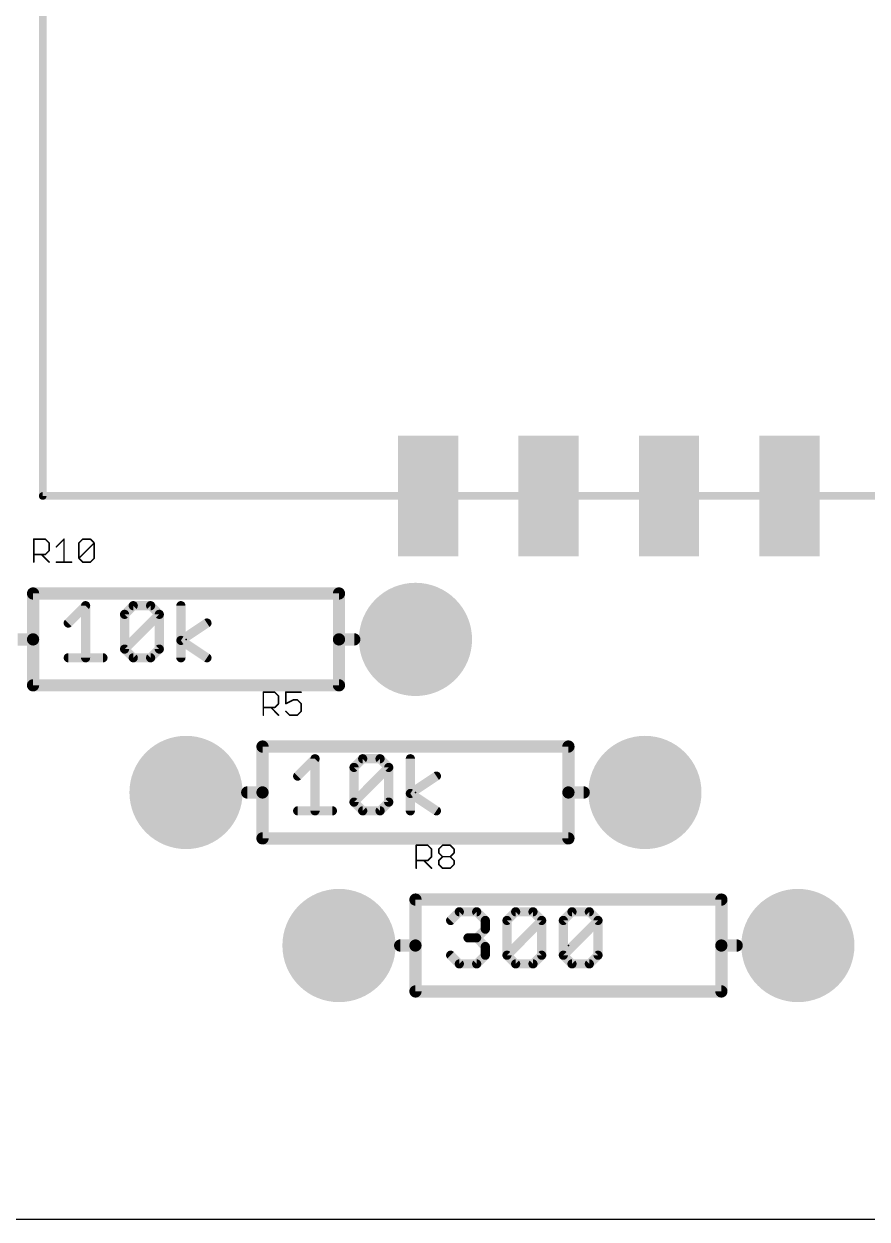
# Model space of a CAD drawing. Extents: x 0 to 100, y 0 to 40.
# Drawn here: x 38.95 to 52.95, y 0 to 19.83 of the extents above; entities that cross this region are included whole.
import ezdxf

# ---------------------------------------------------------------- set-up
doc = ezdxf.new("R2010")
doc.units = 0
for name, color, linetype in [('17', 82, 'CONTINUOUS'), ('20', 7, 'CONTINUOUS'), ('21', 253, 'CONTINUOUS'), ('23', 7, 'CONTINUOUS'), ('25', 253, 'CONTINUOUS'), ('31', 253, 'CONTINUOUS')]:
    doc.layers.add(name, color=color, linetype=linetype)

# ---------------------------------------------------------------- blocks, each defined once
blk = doc.blocks.new('ROUNDP')
at = {"const_width": 0.5}
blk.add_lwpolyline([(0, -0.25, 1), (0, 0.25, 1), (0, -0.25)], format="xyb", dxfattribs=at)
blk = doc.blocks.new('RECT')
blk.add_solid([(-0.5, -0.5), (0.5, -0.5), (-0.5, 0.5), (0.5, 0.5)])

msp = doc.modelspace()

# ---------------------------------------------------------------- linework, layer by layer
at = {"layer": '20'}
msp.add_line((20, 0), (91, 0), dxfattribs=at)
at = {"layer": '21'}
for points, const_width in [([(39.26, 28), (39.26, 12)], 0.127), ([(61.26, 12), (39.26, 12)], 0.127), ([(39.1, 10.382), (44.18, 10.382)], 0.2032), ([(39.1, 9.62), (39.1, 10.382)], 0.2032), ([(44.18, 10.382), (44.18, 9.62)], 0.2032), ([(39.6842, 9.8914), (39.9723, 10.1795)], 0.1524), ([(39.9723, 10.1795), (39.9723, 9.3152)], 0.1524), ([(40.6197, 10.0355), (40.7638, 10.1795)], 0.1524), ([(40.7638, 10.1795), (41.0519, 10.1795)], 0.1524), ([(41.0519, 10.1795), (41.1959, 10.0355)], 0.1524), ([(41.5552, 9.3152), (41.5552, 10.1795)], 0.1524), ([(40.6197, 9.4593), (40.6197, 10.0355)], 0.1524), ([(40.6197, 9.4593), (41.1959, 10.0355)], 0.1524), ([(41.1959, 10.0355), (41.1959, 9.4593)], 0.1524), ([(41.5552, 9.6033), (41.9874, 9.8914)], 0.1524), ([(39.1, 9.62), (38.846, 9.62)], 0.2032), ([(39.1, 8.858), (39.1, 9.62)], 0.2032), ([(44.18, 9.62), (44.18, 8.858)], 0.2032), ([(44.18, 9.62), (44.434, 9.62)], 0.2032), ([(40.7638, 9.3152), (40.6197, 9.4593)], 0.1524), ([(41.1959, 9.4593), (41.0519, 9.3152)], 0.1524), ([(41.9874, 9.3152), (41.5552, 9.6033)], 0.1524), ([(39.6842, 9.3152), (40.2604, 9.3152)], 0.1524), ([(41.0519, 9.3152), (40.7638, 9.3152)], 0.1524), ([(44.18, 8.858), (39.1, 8.858)], 0.2032), ([(42.91, 7.842), (47.99, 7.842)], 0.2032), ([(42.91, 7.08), (42.91, 7.842)], 0.2032), ([(47.99, 7.842), (47.99, 7.08)], 0.2032), ([(43.4942, 7.3514), (43.7823, 7.6395)], 0.1524), ([(43.7823, 7.6395), (43.7823, 6.7752)], 0.1524), ([(44.4297, 7.4955), (44.5738, 7.6395)], 0.1524), ([(44.4297, 6.9193), (44.4297, 7.4955)], 0.1524), ([(44.4297, 6.9193), (45.0059, 7.4955)], 0.1524), ([(44.5738, 7.6395), (44.8619, 7.6395)], 0.1524), ([(44.8619, 7.6395), (45.0059, 7.4955)], 0.1524), ([(45.0059, 7.4955), (45.0059, 6.9193)], 0.1524), ([(45.3652, 6.7752), (45.3652, 7.6395)], 0.1524), ([(45.3652, 7.0633), (45.7974, 7.3514)], 0.1524), ([(42.91, 7.08), (42.656, 7.08)], 0.2032), ([(42.91, 6.318), (42.91, 7.08)], 0.2032), ([(47.99, 7.08), (47.99, 6.318)], 0.2032), ([(47.99, 7.08), (48.244, 7.08)], 0.2032), ([(44.5738, 6.7752), (44.4297, 6.9193)], 0.1524), ([(45.0059, 6.9193), (44.8619, 6.7752)], 0.1524), ([(45.7974, 6.7752), (45.3652, 7.0633)], 0.1524), ([(43.4942, 6.7752), (44.0704, 6.7752)], 0.1524), ([(44.8619, 6.7752), (44.5738, 6.7752)], 0.1524), ([(47.99, 6.318), (42.91, 6.318)], 0.2032), ([(45.45, 5.302), (50.53, 5.302)], 0.2032), ([(45.45, 4.54), (45.45, 5.302)], 0.2032), ([(50.53, 5.302), (50.53, 4.54)], 0.2032), ([(46.0342, 4.9555), (46.1783, 5.0995)], 0.1524), ([(46.1783, 5.0995), (46.4664, 5.0995)], 0.1524), ([(46.4664, 5.0995), (46.6104, 4.9555)], 0.1524), ([(46.9697, 4.9555), (47.1138, 5.0995)], 0.1524), ([(47.1138, 5.0995), (47.4019, 5.0995)], 0.1524), ([(47.4019, 5.0995), (47.5459, 4.9555)], 0.1524), ([(47.9052, 4.9555), (48.0493, 5.0995)], 0.1524), ([(48.0493, 5.0995), (48.3374, 5.0995)], 0.1524), ([(48.3374, 5.0995), (48.4815, 4.9555)], 0.1524), ([(46.6104, 4.9555), (46.6104, 4.8114)], 0.1524), ([(46.9697, 4.3793), (46.9697, 4.9555)], 0.1524), ([(46.9697, 4.3793), (47.5459, 4.9555)], 0.1524), ([(47.5459, 4.9555), (47.5459, 4.3793)], 0.1524), ([(47.9052, 4.3793), (47.9052, 4.9555)], 0.1524), ([(47.9052, 4.3793), (48.4815, 4.9555)], 0.1524), ([(48.4815, 4.9555), (48.4815, 4.3793)], 0.1524), ([(46.6104, 4.8114), (46.4664, 4.6674)], 0.1524), ([(45.45, 4.54), (45.196, 4.54)], 0.2032), ([(45.45, 3.778), (45.45, 4.54)], 0.2032), ([(46.4664, 4.6674), (46.3223, 4.6674)], 0.1524), ([(46.4664, 4.6674), (46.6104, 4.5233)], 0.1524), ([(46.6104, 4.5233), (46.6104, 4.3793)], 0.1524), ([(50.53, 4.54), (50.53, 3.778)], 0.2032), ([(50.53, 4.54), (50.784, 4.54)], 0.2032), ([(46.1783, 4.2352), (46.0342, 4.3793)], 0.1524), ([(46.6104, 4.3793), (46.4664, 4.2352)], 0.1524), ([(47.1138, 4.2352), (46.9697, 4.3793)], 0.1524), ([(47.5459, 4.3793), (47.4019, 4.2352)], 0.1524), ([(48.0493, 4.2352), (47.9052, 4.3793)], 0.1524), ([(48.4815, 4.3793), (48.3374, 4.2352)], 0.1524), ([(46.4664, 4.2352), (46.1783, 4.2352)], 0.1524), ([(47.4019, 4.2352), (47.1138, 4.2352)], 0.1524), ([(48.3374, 4.2352), (48.0493, 4.2352)], 0.1524), ([(50.53, 3.778), (45.45, 3.778)], 0.2032)]:
    msp.add_lwpolyline(points, dxfattribs=dict(at, const_width=const_width))
for points, const_width in [([(39.26, 12.0318, 1), (39.26, 11.9682)], 0.0635), ([(39.2283, 12, 1), (39.2918, 12)], 0.0635), ([(39.1, 10.4328, 1), (39.1, 10.3312)], 0.1016), ([(39.1508, 10.382, 1), (39.0492, 10.382)], 0.1016), ([(44.2308, 10.382, 1), (44.1292, 10.382)], 0.1016), ([(44.18, 10.3312, 1), (44.18, 10.4328)], 0.1016), ([(40.0104, 10.1795, 1), (39.9342, 10.1795)], 0.0762), ([(39.9993, 10.1526, 1), (39.9454, 10.2065)], 0.0762), ([(40.7638, 10.2176, 1), (40.7638, 10.1414)], 0.0762), ([(40.7907, 10.1526, 1), (40.7368, 10.2065)], 0.0762), ([(41.0788, 10.2065, 1), (41.0249, 10.1526)], 0.0762), ([(41.0519, 10.1414, 1), (41.0519, 10.2176)], 0.0762), ([(41.5933, 10.1795, 1), (41.5171, 10.1795)], 0.0762), ([(39.6573, 9.9184, 1), (39.7111, 9.8645)], 0.0762), ([(40.6578, 10.0355, 1), (40.5816, 10.0355)], 0.0762), ([(40.5928, 10.0624, 1), (40.6467, 10.0085)], 0.0762), ([(41.234, 10.0355, 1), (41.1578, 10.0355)], 0.0762), ([(41.2229, 10.0085, 1), (41.169, 10.0624)], 0.0762), ([(41.169, 10.0085, 1), (41.2229, 10.0624)], 0.0762), ([(42.0085, 9.8597, 1), (41.9663, 9.9231)], 0.0762), ([(39.1508, 9.62, 1), (39.0492, 9.62)], 0.1016), ([(39.1, 9.5692, 1), (39.1, 9.6708)], 0.1016), ([(44.2308, 9.62, 1), (44.1292, 9.62)], 0.1016), ([(44.18, 9.6708, 1), (44.18, 9.5692)], 0.1016), ([(44.434, 9.5692, 1), (44.434, 9.6708)], 0.1016), ([(39.0492, 9.62, 1), (39.1508, 9.62)], 0.1016), ([(40.6467, 9.4862, 1), (40.5928, 9.4323)], 0.0762), ([(40.5928, 9.4862, 1), (40.6467, 9.4323)], 0.0762), ([(41.2229, 9.4323, 1), (41.169, 9.4862)], 0.0762), ([(41.5764, 9.635, 1), (41.5341, 9.5716)], 0.0762), ([(41.5341, 9.635, 1), (41.5764, 9.5716)], 0.0762), ([(44.1292, 9.62, 1), (44.2308, 9.62)], 0.1016), ([(39.6842, 9.3533, 1), (39.6842, 9.2771)], 0.0762), ([(39.9342, 9.3152, 1), (40.0104, 9.3152)], 0.0762), ([(40.2604, 9.2771, 1), (40.2604, 9.3533)], 0.0762), ([(40.5816, 9.4593, 1), (40.6578, 9.4593)], 0.0762), ([(40.7638, 9.3533, 1), (40.7638, 9.2771)], 0.0762), ([(40.7368, 9.2883, 1), (40.7907, 9.3421)], 0.0762), ([(41.0249, 9.3421, 1), (41.0788, 9.2883)], 0.0762), ([(41.0519, 9.2771, 1), (41.0519, 9.3533)], 0.0762), ([(41.1578, 9.4593, 1), (41.234, 9.4593)], 0.0762), ([(41.5171, 9.3152, 1), (41.5933, 9.3152)], 0.0762), ([(41.9663, 9.2835, 1), (42.0085, 9.3469)], 0.0762), ([(39.1, 8.9088, 1), (39.1, 8.8072)], 0.1016), ([(44.18, 8.8072, 1), (44.18, 8.9088)], 0.1016), ([(39.0492, 8.858, 1), (39.1508, 8.858)], 0.1016), ([(44.1292, 8.858, 1), (44.2308, 8.858)], 0.1016), ([(42.91, 7.8928, 1), (42.91, 7.7912)], 0.1016), ([(42.9608, 7.842, 1), (42.8592, 7.842)], 0.1016), ([(48.0408, 7.842, 1), (47.9392, 7.842)], 0.1016), ([(47.99, 7.7912, 1), (47.99, 7.8928)], 0.1016), ([(43.8204, 7.6395, 1), (43.7442, 7.6395)], 0.0762), ([(43.8093, 7.6126, 1), (43.7554, 7.6665)], 0.0762), ([(44.4678, 7.4955, 1), (44.3916, 7.4955)], 0.0762), ([(44.4028, 7.5224, 1), (44.4567, 7.4685)], 0.0762), ([(44.5738, 7.6776, 1), (44.5738, 7.6014)], 0.0762), ([(44.6007, 7.6126, 1), (44.5468, 7.6665)], 0.0762), ([(44.8888, 7.6665, 1), (44.8349, 7.6126)], 0.0762), ([(44.8619, 7.6014, 1), (44.8619, 7.6776)], 0.0762), ([(45.044, 7.4955, 1), (44.9678, 7.4955)], 0.0762), ([(45.0329, 7.4685, 1), (44.979, 7.5224)], 0.0762), ([(44.979, 7.4685, 1), (45.0329, 7.5224)], 0.0762), ([(45.4033, 7.6395, 1), (45.3271, 7.6395)], 0.0762), ([(43.4673, 7.3784, 1), (43.5211, 7.3245)], 0.0762), ([(45.8185, 7.3197, 1), (45.7763, 7.3831)], 0.0762), ([(42.656, 7.1308, 1), (42.656, 7.0292)], 0.1016), ([(42.9608, 7.08, 1), (42.8592, 7.08)], 0.1016), ([(42.91, 7.0292, 1), (42.91, 7.1308)], 0.1016), ([(48.0408, 7.08, 1), (47.9392, 7.08)], 0.1016), ([(47.99, 7.1308, 1), (47.99, 7.0292)], 0.1016), ([(48.244, 7.0292, 1), (48.244, 7.1308)], 0.1016), ([(42.8592, 7.08, 1), (42.9608, 7.08)], 0.1016), ([(44.4567, 6.9462, 1), (44.4028, 6.8923)], 0.0762), ([(44.4028, 6.9462, 1), (44.4567, 6.8923)], 0.0762), ([(44.3916, 6.9193, 1), (44.4678, 6.9193)], 0.0762), ([(44.9678, 6.9193, 1), (45.044, 6.9193)], 0.0762), ([(45.0329, 6.8923, 1), (44.979, 6.9462)], 0.0762), ([(45.3864, 7.095, 1), (45.3441, 7.0316)], 0.0762), ([(45.3441, 7.095, 1), (45.3864, 7.0316)], 0.0762), ([(47.9392, 7.08, 1), (48.0408, 7.08)], 0.1016), ([(43.4942, 6.8133, 1), (43.4942, 6.7371)], 0.0762), ([(43.7442, 6.7752, 1), (43.8204, 6.7752)], 0.0762), ([(44.0704, 6.7371, 1), (44.0704, 6.8133)], 0.0762), ([(44.5738, 6.8133, 1), (44.5738, 6.7371)], 0.0762), ([(44.5468, 6.7483, 1), (44.6007, 6.8021)], 0.0762), ([(44.8349, 6.8021, 1), (44.8888, 6.7483)], 0.0762), ([(44.8619, 6.7371, 1), (44.8619, 6.8133)], 0.0762), ([(45.3271, 6.7752, 1), (45.4033, 6.7752)], 0.0762), ([(45.7763, 6.7435, 1), (45.8185, 6.8069)], 0.0762), ([(42.91, 6.3688, 1), (42.91, 6.2672)], 0.1016), ([(42.8592, 6.318, 1), (42.9608, 6.318)], 0.1016), ([(47.9392, 6.318, 1), (48.0408, 6.318)], 0.1016), ([(47.99, 6.2672, 1), (47.99, 6.3688)], 0.1016), ([(45.45, 5.3528, 1), (45.45, 5.2512)], 0.1016), ([(45.5008, 5.302, 1), (45.3992, 5.302)], 0.1016), ([(50.5808, 5.302, 1), (50.4792, 5.302)], 0.1016), ([(50.53, 5.2512, 1), (50.53, 5.3528)], 0.1016), ([(46.1783, 5.1376, 1), (46.1783, 5.0614)], 0.0762), ([(46.2052, 5.0726, 1), (46.1513, 5.1265)], 0.0762), ([(46.4933, 5.1265, 1), (46.4394, 5.0726)], 0.0762), ([(46.4664, 5.0614, 1), (46.4664, 5.1376)], 0.0762), ([(47.1138, 5.1376, 1), (47.1138, 5.0614)], 0.0762), ([(47.1407, 5.0726, 1), (47.0868, 5.1265)], 0.0762), ([(47.4288, 5.1265, 1), (47.3749, 5.0726)], 0.0762), ([(47.4019, 5.0614, 1), (47.4019, 5.1376)], 0.0762), ([(48.0493, 5.1376, 1), (48.0493, 5.0614)], 0.0762), ([(48.0762, 5.0726, 1), (48.0224, 5.1265)], 0.0762), ([(48.3643, 5.1265, 1), (48.3105, 5.0726)], 0.0762), ([(48.3374, 5.0614, 1), (48.3374, 5.1376)], 0.0762), ([(46.0073, 4.9824, 1), (46.0611, 4.9285)], 0.0762), ([(46.6485, 4.9555, 1), (46.5723, 4.9555)], 0.0762), ([(46.5835, 4.9285, 1), (46.6374, 4.9824)], 0.0762), ([(47.0078, 4.9555, 1), (46.9316, 4.9555)], 0.0762), ([(46.9428, 4.9824, 1), (46.9967, 4.9285)], 0.0762), ([(47.584, 4.9555, 1), (47.5078, 4.9555)], 0.0762), ([(47.5729, 4.9285, 1), (47.519, 4.9824)], 0.0762), ([(47.519, 4.9285, 1), (47.5729, 4.9824)], 0.0762), ([(47.9433, 4.9555, 1), (47.8671, 4.9555)], 0.0762), ([(47.8783, 4.9824, 1), (47.9322, 4.9285)], 0.0762), ([(48.5196, 4.9555, 1), (48.4434, 4.9555)], 0.0762), ([(48.5084, 4.9285, 1), (48.4545, 4.9824)], 0.0762), ([(48.4545, 4.9285, 1), (48.5084, 4.9824)], 0.0762), ([(46.5723, 4.8114, 1), (46.6485, 4.8114)], 0.0762), ([(46.6374, 4.7845, 1), (46.5835, 4.8384)], 0.0762), ([(45.196, 4.5908, 1), (45.196, 4.4892)], 0.1016), ([(45.5008, 4.54, 1), (45.3992, 4.54)], 0.1016), ([(45.3992, 4.54, 1), (45.5008, 4.54)], 0.1016), ([(45.45, 4.4892, 1), (45.45, 4.5908)], 0.1016), ([(46.3223, 4.7055, 1), (46.3223, 4.6293)], 0.0762), ([(46.4933, 4.6943, 1), (46.4394, 4.6404)], 0.0762), ([(46.4394, 4.6943, 1), (46.4933, 4.6404)], 0.0762), ([(46.4664, 4.6293, 1), (46.4664, 4.7055)], 0.0762), ([(46.6485, 4.5233, 1), (46.5723, 4.5233)], 0.0762), ([(46.5835, 4.4964, 1), (46.6374, 4.5503)], 0.0762), ([(50.5808, 4.54, 1), (50.4792, 4.54)], 0.1016), ([(50.53, 4.5908, 1), (50.53, 4.4892)], 0.1016), ([(50.4792, 4.54, 1), (50.5808, 4.54)], 0.1016), ([(50.784, 4.4892, 1), (50.784, 4.5908)], 0.1016), ([(46.0611, 4.4062, 1), (46.0073, 4.3523)], 0.0762), ([(46.5723, 4.3793, 1), (46.6485, 4.3793)], 0.0762), ([(46.6374, 4.3523, 1), (46.5835, 4.4062)], 0.0762), ([(46.9967, 4.4062, 1), (46.9428, 4.3523)], 0.0762), ([(46.9428, 4.4062, 1), (46.9967, 4.3523)], 0.0762), ([(46.9316, 4.3793, 1), (47.0078, 4.3793)], 0.0762), ([(47.5078, 4.3793, 1), (47.584, 4.3793)], 0.0762), ([(47.5729, 4.3523, 1), (47.519, 4.4062)], 0.0762), ([(47.9322, 4.4062, 1), (47.8783, 4.3523)], 0.0762), ([(47.8783, 4.4062, 1), (47.9322, 4.3523)], 0.0762), ([(47.8671, 4.3793, 1), (47.9433, 4.3793)], 0.0762), ([(48.4434, 4.3793, 1), (48.5196, 4.3793)], 0.0762), ([(48.5084, 4.3523, 1), (48.4545, 4.4062)], 0.0762), ([(46.1783, 4.2733, 1), (46.1783, 4.1971)], 0.0762), ([(46.1513, 4.2083, 1), (46.2052, 4.2621)], 0.0762), ([(46.4394, 4.2621, 1), (46.4933, 4.2083)], 0.0762), ([(46.4664, 4.1971, 1), (46.4664, 4.2733)], 0.0762), ([(47.1138, 4.2733, 1), (47.1138, 4.1971)], 0.0762), ([(47.0868, 4.2083, 1), (47.1407, 4.2621)], 0.0762), ([(47.3749, 4.2621, 1), (47.4288, 4.2083)], 0.0762), ([(47.4019, 4.1971, 1), (47.4019, 4.2733)], 0.0762), ([(48.0493, 4.2733, 1), (48.0493, 4.1971)], 0.0762), ([(48.0224, 4.2083, 1), (48.0762, 4.2621)], 0.0762), ([(48.3105, 4.2621, 1), (48.3643, 4.2083)], 0.0762), ([(48.3374, 4.1971, 1), (48.3374, 4.2733)], 0.0762), ([(45.45, 3.8288, 1), (45.45, 3.7272)], 0.1016), ([(45.3992, 3.778, 1), (45.5008, 3.778)], 0.1016), ([(50.4792, 3.778, 1), (50.5808, 3.778)], 0.1016), ([(50.53, 3.7272, 1), (50.53, 3.8288)], 0.1016)]:
    msp.add_lwpolyline(points, format="xyb", dxfattribs=dict(at, const_width=const_width))
at = {"layer": '23'}
for p in [(41.64, 9.62), (45.45, 7.08), (47.99, 4.54)]:
    msp.add_point(p, dxfattribs=at)
at = {"layer": '25', "const_width": 0.0127}
for points in [[(39.1127, 11.2904, 1), (39.1127, 11.2777)], [(39.1191, 11.284, 1), (39.1064, 11.284)], [(39.3079, 11.2885, 1), (39.2989, 11.2795)], [(39.3034, 11.2777, 1), (39.3034, 11.2904)], [(39.3733, 11.2205, 1), (39.3606, 11.2205)], [(39.3624, 11.216, 1), (39.3714, 11.225)], [(39.4824, 11.1614, 1), (39.4914, 11.1524)], [(39.6204, 11.284, 1), (39.6077, 11.284)], [(39.6185, 11.2795, 1), (39.6095, 11.2885)], [(39.8675, 11.2205, 1), (39.8548, 11.2205)], [(39.8566, 11.225, 1), (39.8656, 11.216)], [(39.9247, 11.2904, 1), (39.9247, 11.2777)], [(39.9292, 11.2795, 1), (39.9202, 11.2885)], [(40.0563, 11.2885, 1), (40.0473, 11.2795)], [(40.0518, 11.2777, 1), (40.0518, 11.2904)], [(40.1217, 11.2205, 1), (40.109, 11.2205)], [(40.1198, 11.216, 1), (40.1108, 11.225)], [(40.1108, 11.216, 1), (40.1198, 11.225)], [(39.1127, 11.0362, 1), (39.1127, 11.0235)], [(39.1064, 10.9027, 1), (39.1191, 10.9027)], [(39.2443, 11.0343, 1), (39.2353, 11.0253)], [(39.2989, 11.0343, 1), (39.3079, 11.0253)], [(39.3034, 11.0235, 1), (39.3034, 11.0362)], [(39.3606, 11.0934, 1), (39.3733, 11.0934)], [(39.3714, 11.0889, 1), (39.3624, 11.0979)], [(39.3624, 10.8982, 1), (39.3714, 10.9072)], [(39.4869, 10.9091, 1), (39.4869, 10.8964)], [(39.6077, 10.9027, 1), (39.6204, 10.9027)], [(39.7411, 10.8964, 1), (39.7411, 10.9091)], [(39.8656, 10.9707, 1), (39.8566, 10.9618)], [(39.8566, 10.9707, 1), (39.8656, 10.9618)], [(39.8548, 10.9663, 1), (39.8675, 10.9663)], [(39.9247, 10.9091, 1), (39.9247, 10.8964)], [(39.9202, 10.8982, 1), (39.9292, 10.9072)], [(40.0473, 10.9072, 1), (40.0563, 10.8982)], [(40.0518, 10.8964, 1), (40.0518, 10.9091)], [(40.109, 10.9663, 1), (40.1217, 10.9663)], [(40.1198, 10.9618, 1), (40.1108, 10.9707)], [(42.9227, 8.7504, 1), (42.9227, 8.7377)], [(42.929, 8.744, 1), (42.9164, 8.744)], [(43.1179, 8.7485, 1), (43.1089, 8.7395)], [(43.1134, 8.7377, 1), (43.1134, 8.7504)], [(43.2969, 8.7504, 1), (43.2969, 8.7377)], [(43.3033, 8.744, 1), (43.2906, 8.744)], [(43.5511, 8.7377, 1), (43.5511, 8.7504)], [(43.1833, 8.6805, 1), (43.1706, 8.6805)], [(43.1706, 8.5534, 1), (43.1833, 8.5534)], [(43.1724, 8.676, 1), (43.1814, 8.685)], [(43.1814, 8.5489, 1), (43.1724, 8.5579)], [(43.2941, 8.559, 1), (43.2997, 8.5477)], [(43.2906, 8.5534, 1), (43.3033, 8.5534)], [(43.424, 8.6233, 1), (43.424, 8.6106)], [(43.4269, 8.6112, 1), (43.4212, 8.6226)], [(43.4921, 8.6214, 1), (43.4831, 8.6124)], [(43.4876, 8.6106, 1), (43.4876, 8.6233)], [(43.5575, 8.5534, 1), (43.5448, 8.5534)], [(43.5466, 8.5489, 1), (43.5556, 8.5579)], [(42.9227, 8.4962, 1), (42.9227, 8.4835)], [(42.9164, 8.3627, 1), (42.929, 8.3627)], [(43.0543, 8.4943, 1), (43.0453, 8.4853)], [(43.1089, 8.4943, 1), (43.1179, 8.4853)], [(43.1134, 8.4835, 1), (43.1134, 8.4962)], [(43.1724, 8.3582, 1), (43.1814, 8.3672)], [(43.3014, 8.4307, 1), (43.2924, 8.4218)], [(43.3605, 8.369, 1), (43.3605, 8.3564)], [(43.356, 8.3582, 1), (43.3649, 8.3672)], [(43.4831, 8.3672, 1), (43.4921, 8.3582)], [(43.4876, 8.3564, 1), (43.4876, 8.369)], [(43.5448, 8.4263, 1), (43.5575, 8.4263)], [(43.5556, 8.4218, 1), (43.5466, 8.4307)], [(45.4627, 6.2104, 1), (45.4627, 6.1977)], [(45.4691, 6.204, 1), (45.4564, 6.204)], [(45.6579, 6.2085, 1), (45.6489, 6.1995)], [(45.6534, 6.1977, 1), (45.6534, 6.2104)], [(45.7233, 6.1405, 1), (45.7106, 6.1405)], [(45.7124, 6.136, 1), (45.7214, 6.145)], [(45.8324, 6.145, 1), (45.8414, 6.136)], [(45.8433, 6.1405, 1), (45.8306, 6.1405)], [(45.9005, 6.2104, 1), (45.9005, 6.1977)], [(45.9049, 6.1995, 1), (45.896, 6.2085)], [(46.0321, 6.2085, 1), (46.0231, 6.1995)], [(46.0276, 6.1977, 1), (46.0276, 6.2104)], [(46.0975, 6.1405, 1), (46.0848, 6.1405)], [(46.0866, 6.136, 1), (46.0956, 6.145)], [(45.4627, 5.9562, 1), (45.4627, 5.9435)], [(45.5943, 5.9543, 1), (45.5853, 5.9453)], [(45.6489, 5.9543, 1), (45.6579, 5.9453)], [(45.6534, 5.9435, 1), (45.6534, 5.9562)], [(45.7106, 6.0134, 1), (45.7233, 6.0134)], [(45.7214, 6.0089, 1), (45.7124, 6.0179)], [(45.8414, 6.0814, 1), (45.8324, 6.0724)], [(45.8324, 5.9543, 1), (45.8414, 5.9453)], [(45.8306, 6.0769, 1), (45.8433, 6.0769)], [(45.8433, 5.9498, 1), (45.8306, 5.9498)], [(45.9005, 6.0197, 1), (45.9005, 6.007)], [(45.9049, 6.0089, 1), (45.896, 6.0179)], [(45.896, 6.0089, 1), (45.9049, 6.0179)], [(46.0321, 6.0179, 1), (46.0231, 6.0089)], [(46.0231, 6.0179, 1), (46.0321, 6.0089)], [(46.0276, 6.007, 1), (46.0276, 6.0197)], [(46.0848, 6.0769, 1), (46.0975, 6.0769)], [(46.0975, 5.9498, 1), (46.0848, 5.9498)], [(46.0956, 6.0724, 1), (46.0866, 6.0814)], [(46.0866, 5.9453, 1), (46.0956, 5.9543)], [(45.4564, 5.8227, 1), (45.4691, 5.8227)], [(45.7124, 5.8182, 1), (45.7214, 5.8272)], [(45.8414, 5.8907, 1), (45.8324, 5.8818)], [(45.8306, 5.8863, 1), (45.8433, 5.8863)], [(45.9005, 5.8291, 1), (45.9005, 5.8163)], [(45.896, 5.8182, 1), (45.9049, 5.8272)], [(46.0231, 5.8272, 1), (46.0321, 5.8182)], [(46.0276, 5.8163, 1), (46.0276, 5.8291)], [(46.0848, 5.8863, 1), (46.0975, 5.8863)], [(46.0956, 5.8818, 1), (46.0866, 5.8907)]]:
    msp.add_lwpolyline(points, format="xyb", dxfattribs=at)
at = {"layer": '25', "const_width": 0.0254}
for points in [[(39.1127, 10.9027), (39.1127, 11.284)], [(39.1127, 11.284), (39.3034, 11.284)], [(39.3034, 11.284), (39.3669, 11.2205)], [(39.3669, 11.2205), (39.3669, 11.0934)], [(39.4869, 11.1569), (39.614, 11.284)], [(39.614, 11.284), (39.614, 10.9027)], [(39.8611, 11.2205), (39.9247, 11.284)], [(39.8611, 10.9663), (39.8611, 11.2205)], [(39.8611, 10.9663), (40.1153, 11.2205)], [(39.9247, 11.284), (40.0518, 11.284)], [(40.0518, 11.284), (40.1153, 11.2205)], [(40.1153, 11.2205), (40.1153, 10.9663)], [(39.3034, 11.0298), (39.1127, 11.0298)], [(39.2398, 11.0298), (39.3669, 10.9027)], [(39.3669, 11.0934), (39.3034, 11.0298)], [(39.4869, 10.9027), (39.7411, 10.9027)], [(39.9247, 10.9027), (39.8611, 10.9663)], [(40.0518, 10.9027), (39.9247, 10.9027)], [(40.1153, 10.9663), (40.0518, 10.9027)], [(42.9227, 8.3627), (42.9227, 8.744)], [(42.9227, 8.744), (43.1134, 8.744)], [(43.1134, 8.744), (43.1769, 8.6805)], [(43.5511, 8.744), (43.2969, 8.744)], [(43.2969, 8.744), (43.2969, 8.5534)], [(43.1769, 8.5534), (43.1134, 8.4898)], [(43.1769, 8.6805), (43.1769, 8.5534)], [(43.2969, 8.5534), (43.424, 8.6169)], [(43.424, 8.6169), (43.4876, 8.6169)], [(43.4876, 8.6169), (43.5511, 8.5534)], [(43.5511, 8.5534), (43.5511, 8.4263)], [(43.1134, 8.4898), (42.9227, 8.4898)], [(43.0498, 8.4898), (43.1769, 8.3627)], [(43.3605, 8.3627), (43.2969, 8.4263)], [(43.4876, 8.3627), (43.3605, 8.3627)], [(43.5511, 8.4263), (43.4876, 8.3627)], [(45.4627, 5.8227), (45.4627, 6.204)], [(45.4627, 6.204), (45.6534, 6.204)], [(45.6534, 6.204), (45.7169, 6.1405)], [(45.7169, 6.1405), (45.7169, 6.0134)], [(45.8369, 6.1405), (45.9005, 6.204)], [(45.8369, 6.0769), (45.8369, 6.1405)], [(45.9005, 6.204), (46.0276, 6.204)], [(46.0276, 6.204), (46.0911, 6.1405)], [(46.0911, 6.1405), (46.0911, 6.0769)], [(45.6534, 5.9498), (45.4627, 5.9498)], [(45.5898, 5.9498), (45.7169, 5.8227)], [(45.7169, 6.0134), (45.6534, 5.9498)], [(45.9005, 6.0134), (45.8369, 6.0769)], [(45.8369, 5.9498), (45.9005, 6.0134)], [(45.8369, 5.8863), (45.8369, 5.9498)], [(45.9005, 6.0134), (46.0276, 6.0134)], [(46.0911, 6.0769), (46.0276, 6.0134)], [(46.0276, 6.0134), (46.0911, 5.9498)], [(46.0911, 5.9498), (46.0911, 5.8863)], [(45.9005, 5.8227), (45.8369, 5.8863)], [(46.0276, 5.8227), (45.9005, 5.8227)], [(46.0911, 5.8863), (46.0276, 5.8227)]]:
    msp.add_lwpolyline(points, dxfattribs=at)

# ---------------------------------------------------------------- block references
at = {"layer": '17', "xscale": 1.8796, "yscale": 1.8796}
for p in [(45.45, 9.62), (45.45, 9.62), (41.64, 7.08), (41.64, 7.08), (49.26, 7.08), (49.26, 7.08), (44.18, 4.54), (44.18, 4.54), (51.8, 4.54), (51.8, 4.54)]:
    msp.add_blockref('ROUNDP', p, dxfattribs=at)
at = {"layer": '31', "xscale": 2, "rotation": 90}
for p in [(45.66, 12), (47.66, 12), (49.66, 12), (51.66, 12)]:
    msp.add_blockref('RECT', p, dxfattribs=at)

doc.saveas('drawing.dxf')
